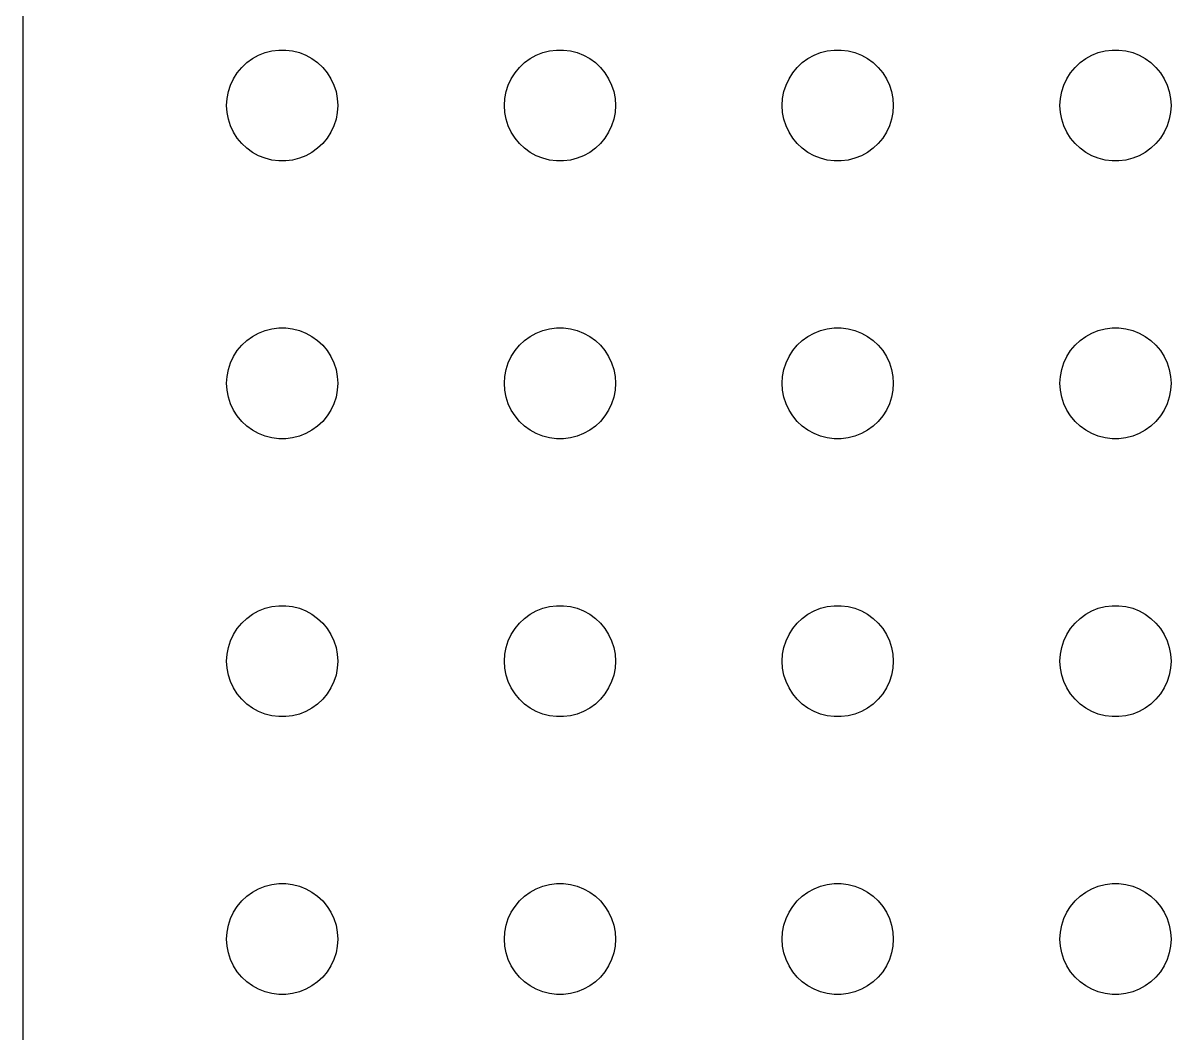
# Model space of a CAD drawing. Header units: metres. Extents: x -134 to 134, y 176 to 394.
# Drawn here: x -134.5 to -103.5, y 339.46 to 366.73 of the extents above; entities that cross this region are included whole.
import ezdxf

# ---------------------------------------------------------------- set-up
doc = ezdxf.new("R2010")
doc.units = ezdxf.units.M

msp = doc.modelspace()

# ---------------------------------------------------------------- linework, layer by layer
for p, q in [((-134.5, 389), (-134.5, 295)), ((-128.304, 365.766), (-128.139, 365.857)), ((-128.139, 365.857), (-127.964, 365.927)), ((-127.964, 365.927), (-127.781, 365.973)), ((-127.781, 365.973), (-127.594, 365.997)), ((-127.594, 365.997), (-127.406, 365.997)), ((-127.406, 365.997), (-127.219, 365.973)), ((-127.219, 365.973), (-127.036, 365.927)), ((-127.036, 365.927), (-126.861, 365.857)), ((-126.861, 365.857), (-126.696, 365.766)), ((-120.804, 365.766), (-120.639, 365.857)), ((-120.639, 365.857), (-120.464, 365.927)), ((-120.464, 365.927), (-120.281, 365.973)), ((-120.281, 365.973), (-120.094, 365.997)), ((-120.094, 365.997), (-119.906, 365.997)), ((-119.906, 365.997), (-119.719, 365.973)), ((-119.719, 365.973), (-119.536, 365.927)), ((-119.536, 365.927), (-119.361, 365.857)), ((-119.361, 365.857), (-119.196, 365.766)), ((-113.304, 365.766), (-113.139, 365.857)), ((-113.139, 365.857), (-112.964, 365.927)), ((-112.964, 365.927), (-112.781, 365.973)), ((-112.781, 365.973), (-112.594, 365.997)), ((-112.594, 365.997), (-112.406, 365.997)), ((-112.406, 365.997), (-112.219, 365.973)), ((-112.219, 365.973), (-112.036, 365.927)), ((-112.036, 365.927), (-111.861, 365.857)), ((-111.861, 365.857), (-111.696, 365.766)), ((-105.804, 365.766), (-105.639, 365.857)), ((-105.639, 365.857), (-105.464, 365.927)), ((-105.464, 365.927), (-105.281, 365.973)), ((-105.281, 365.973), (-105.094, 365.997)), ((-105.094, 365.997), (-104.906, 365.997)), ((-104.906, 365.997), (-104.719, 365.973)), ((-104.719, 365.973), (-104.536, 365.927)), ((-104.536, 365.927), (-104.361, 365.857)), ((-104.361, 365.857), (-104.196, 365.766)), ((-128.714, 365.382), (-128.593, 365.527)), ((-128.593, 365.527), (-128.456, 365.656)), ((-128.456, 365.656), (-128.304, 365.766)), ((-126.696, 365.766), (-126.544, 365.656)), ((-126.544, 365.656), (-126.407, 365.527)), ((-126.407, 365.527), (-126.286, 365.382)), ((-121.214, 365.382), (-121.093, 365.527)), ((-121.093, 365.527), (-120.956, 365.656)), ((-120.956, 365.656), (-120.804, 365.766)), ((-119.196, 365.766), (-119.044, 365.656)), ((-119.044, 365.656), (-118.907, 365.527)), ((-118.907, 365.527), (-118.786, 365.382)), ((-113.714, 365.382), (-113.593, 365.527)), ((-113.593, 365.527), (-113.456, 365.656)), ((-113.456, 365.656), (-113.304, 365.766)), ((-111.696, 365.766), (-111.544, 365.656)), ((-111.544, 365.656), (-111.407, 365.527)), ((-111.407, 365.527), (-111.286, 365.382)), ((-106.214, 365.382), (-106.093, 365.527)), ((-106.093, 365.527), (-105.956, 365.656)), ((-105.956, 365.656), (-105.804, 365.766)), ((-104.196, 365.766), (-104.044, 365.656)), ((-104.044, 365.656), (-103.907, 365.527)), ((-103.907, 365.527), (-103.786, 365.382)), ((-128.895, 365.052), (-128.814, 365.223)), ((-128.814, 365.223), (-128.714, 365.382)), ((-126.286, 365.382), (-126.186, 365.223)), ((-126.186, 365.223), (-126.105, 365.052)), ((-121.395, 365.052), (-121.314, 365.223)), ((-121.314, 365.223), (-121.214, 365.382)), ((-118.786, 365.382), (-118.686, 365.223)), ((-118.686, 365.223), (-118.605, 365.052)), ((-113.895, 365.052), (-113.814, 365.223)), ((-113.814, 365.223), (-113.714, 365.382)), ((-111.286, 365.382), (-111.186, 365.223)), ((-111.186, 365.223), (-111.105, 365.052)), ((-106.395, 365.052), (-106.314, 365.223)), ((-106.314, 365.223), (-106.214, 365.382)), ((-103.786, 365.382), (-103.686, 365.223)), ((-103.686, 365.223), (-103.605, 365.052)), ((-128.988, 364.688), (-128.953, 364.873)), ((-128.953, 364.873), (-128.895, 365.052)), ((-126.105, 365.052), (-126.047, 364.873)), ((-126.047, 364.873), (-126.012, 364.688)), ((-121.488, 364.688), (-121.453, 364.873)), ((-121.453, 364.873), (-121.395, 365.052)), ((-118.605, 365.052), (-118.547, 364.873)), ((-118.547, 364.873), (-118.512, 364.688)), ((-113.988, 364.688), (-113.953, 364.873)), ((-113.953, 364.873), (-113.895, 365.052)), ((-111.105, 365.052), (-111.047, 364.873)), ((-111.047, 364.873), (-111.012, 364.688)), ((-106.488, 364.688), (-106.453, 364.873)), ((-106.453, 364.873), (-106.395, 365.052)), ((-103.605, 365.052), (-103.547, 364.873)), ((-103.547, 364.873), (-103.512, 364.688)), ((-129, 364.5), (-128.988, 364.688)), ((-126.012, 364.688), (-126, 364.5)), ((-121.5, 364.5), (-121.488, 364.688)), ((-118.512, 364.688), (-118.5, 364.5)), ((-114, 364.5), (-113.988, 364.688)), ((-111.012, 364.688), (-111, 364.5)), ((-106.5, 364.5), (-106.488, 364.688)), ((-103.512, 364.688), (-103.5, 364.5)), ((-128.988, 364.312), (-129, 364.5)), ((-128.953, 364.127), (-128.988, 364.312)), ((-126.012, 364.312), (-126.047, 364.127)), ((-126, 364.5), (-126.012, 364.312)), ((-121.488, 364.312), (-121.5, 364.5)), ((-121.453, 364.127), (-121.488, 364.312)), ((-118.512, 364.312), (-118.547, 364.127)), ((-118.5, 364.5), (-118.512, 364.312)), ((-113.988, 364.312), (-114, 364.5)), ((-113.953, 364.127), (-113.988, 364.312)), ((-111.012, 364.312), (-111.047, 364.127)), ((-111, 364.5), (-111.012, 364.312)), ((-106.488, 364.312), (-106.5, 364.5)), ((-106.453, 364.127), (-106.488, 364.312)), ((-103.512, 364.312), (-103.547, 364.127)), ((-103.5, 364.5), (-103.512, 364.312)), ((-128.895, 363.948), (-128.953, 364.127)), ((-128.814, 363.777), (-128.895, 363.948)), ((-126.105, 363.948), (-126.186, 363.777)), ((-126.047, 364.127), (-126.105, 363.948)), ((-121.395, 363.948), (-121.453, 364.127)), ((-121.314, 363.777), (-121.395, 363.948)), ((-118.605, 363.948), (-118.686, 363.777)), ((-118.547, 364.127), (-118.605, 363.948)), ((-113.895, 363.948), (-113.953, 364.127)), ((-113.814, 363.777), (-113.895, 363.948)), ((-111.105, 363.948), (-111.186, 363.777)), ((-111.047, 364.127), (-111.105, 363.948)), ((-106.395, 363.948), (-106.453, 364.127)), ((-106.314, 363.777), (-106.395, 363.948)), ((-103.605, 363.948), (-103.686, 363.777)), ((-103.547, 364.127), (-103.605, 363.948)), ((-128.714, 363.618), (-128.814, 363.777)), ((-126.186, 363.777), (-126.286, 363.618)), ((-121.214, 363.618), (-121.314, 363.777)), ((-118.686, 363.777), (-118.786, 363.618)), ((-113.714, 363.618), (-113.814, 363.777)), ((-111.186, 363.777), (-111.286, 363.618)), ((-106.214, 363.618), (-106.314, 363.777)), ((-103.686, 363.777), (-103.786, 363.618)), ((-128.593, 363.473), (-128.714, 363.618)), ((-128.456, 363.344), (-128.593, 363.473)), ((-128.304, 363.234), (-128.456, 363.344)), ((-126.544, 363.344), (-126.696, 363.234)), ((-126.407, 363.473), (-126.544, 363.344)), ((-126.286, 363.618), (-126.407, 363.473)), ((-121.093, 363.473), (-121.214, 363.618)), ((-120.956, 363.344), (-121.093, 363.473)), ((-120.804, 363.234), (-120.956, 363.344)), ((-119.044, 363.344), (-119.196, 363.234)), ((-118.907, 363.473), (-119.044, 363.344)), ((-118.786, 363.618), (-118.907, 363.473)), ((-113.593, 363.473), (-113.714, 363.618)), ((-113.456, 363.344), (-113.593, 363.473)), ((-113.304, 363.234), (-113.456, 363.344)), ((-111.544, 363.344), (-111.696, 363.234)), ((-111.407, 363.473), (-111.544, 363.344)), ((-111.286, 363.618), (-111.407, 363.473)), ((-106.093, 363.473), (-106.214, 363.618)), ((-105.956, 363.344), (-106.093, 363.473)), ((-105.804, 363.234), (-105.956, 363.344)), ((-104.044, 363.344), (-104.196, 363.234)), ((-103.907, 363.473), (-104.044, 363.344)), ((-103.786, 363.618), (-103.907, 363.473)), ((-128.139, 363.143), (-128.304, 363.234)), ((-127.964, 363.073), (-128.139, 363.143)), ((-127.781, 363.027), (-127.964, 363.073)), ((-127.594, 363.003), (-127.781, 363.027)), ((-127.219, 363.027), (-127.406, 363.003)), ((-127.036, 363.073), (-127.219, 363.027)), ((-126.861, 363.143), (-127.036, 363.073)), ((-126.696, 363.234), (-126.861, 363.143)), ((-120.639, 363.143), (-120.804, 363.234)), ((-120.464, 363.073), (-120.639, 363.143)), ((-120.281, 363.027), (-120.464, 363.073)), ((-120.094, 363.003), (-120.281, 363.027)), ((-119.719, 363.027), (-119.906, 363.003)), ((-119.536, 363.073), (-119.719, 363.027)), ((-119.361, 363.143), (-119.536, 363.073)), ((-119.196, 363.234), (-119.361, 363.143)), ((-113.139, 363.143), (-113.304, 363.234)), ((-112.964, 363.073), (-113.139, 363.143)), ((-112.781, 363.027), (-112.964, 363.073)), ((-112.594, 363.003), (-112.781, 363.027)), ((-112.219, 363.027), (-112.406, 363.003)), ((-112.036, 363.073), (-112.219, 363.027)), ((-111.861, 363.143), (-112.036, 363.073)), ((-111.696, 363.234), (-111.861, 363.143)), ((-105.639, 363.143), (-105.804, 363.234)), ((-105.464, 363.073), (-105.639, 363.143)), ((-105.281, 363.027), (-105.464, 363.073)), ((-105.094, 363.003), (-105.281, 363.027)), ((-104.719, 363.027), (-104.906, 363.003)), ((-104.536, 363.073), (-104.719, 363.027)), ((-104.361, 363.143), (-104.536, 363.073)), ((-104.196, 363.234), (-104.361, 363.143)), ((-127.406, 363.003), (-127.594, 363.003)), ((-119.906, 363.003), (-120.094, 363.003)), ((-112.406, 363.003), (-112.594, 363.003)), ((-104.906, 363.003), (-105.094, 363.003)), ((-128.139, 358.357), (-127.964, 358.427)), ((-127.964, 358.427), (-127.781, 358.473)), ((-127.781, 358.473), (-127.594, 358.497)), ((-127.594, 358.497), (-127.406, 358.497)), ((-127.406, 358.497), (-127.219, 358.473)), ((-127.219, 358.473), (-127.036, 358.427)), ((-127.036, 358.427), (-126.861, 358.357)), ((-120.639, 358.357), (-120.464, 358.427)), ((-120.464, 358.427), (-120.281, 358.473)), ((-120.281, 358.473), (-120.094, 358.497)), ((-120.094, 358.497), (-119.906, 358.497)), ((-119.906, 358.497), (-119.719, 358.473)), ((-119.719, 358.473), (-119.536, 358.427)), ((-119.536, 358.427), (-119.361, 358.357)), ((-113.139, 358.357), (-112.964, 358.427)), ((-112.964, 358.427), (-112.781, 358.473)), ((-112.781, 358.473), (-112.594, 358.497)), ((-112.594, 358.497), (-112.406, 358.497)), ((-112.406, 358.497), (-112.219, 358.473)), ((-112.219, 358.473), (-112.036, 358.427)), ((-112.036, 358.427), (-111.861, 358.357)), ((-105.639, 358.357), (-105.464, 358.427)), ((-105.464, 358.427), (-105.281, 358.473)), ((-105.281, 358.473), (-105.094, 358.497)), ((-105.094, 358.497), (-104.906, 358.497)), ((-104.906, 358.497), (-104.719, 358.473)), ((-104.719, 358.473), (-104.536, 358.427)), ((-104.536, 358.427), (-104.361, 358.357)), ((-128.593, 358.027), (-128.456, 358.156)), ((-128.456, 358.156), (-128.304, 358.266)), ((-128.304, 358.266), (-128.139, 358.357)), ((-126.861, 358.357), (-126.696, 358.266)), ((-126.696, 358.266), (-126.544, 358.156)), ((-126.544, 358.156), (-126.407, 358.027)), ((-121.093, 358.027), (-120.956, 358.156)), ((-120.956, 358.156), (-120.804, 358.266)), ((-120.804, 358.266), (-120.639, 358.357)), ((-119.361, 358.357), (-119.196, 358.266)), ((-119.196, 358.266), (-119.044, 358.156)), ((-119.044, 358.156), (-118.907, 358.027)), ((-113.593, 358.027), (-113.456, 358.156)), ((-113.456, 358.156), (-113.304, 358.266)), ((-113.304, 358.266), (-113.139, 358.357)), ((-111.861, 358.357), (-111.696, 358.266)), ((-111.696, 358.266), (-111.544, 358.156)), ((-111.544, 358.156), (-111.407, 358.027)), ((-106.093, 358.027), (-105.956, 358.156)), ((-105.956, 358.156), (-105.804, 358.266)), ((-105.804, 358.266), (-105.639, 358.357)), ((-104.361, 358.357), (-104.196, 358.266)), ((-104.196, 358.266), (-104.044, 358.156)), ((-104.044, 358.156), (-103.907, 358.027)), ((-128.814, 357.723), (-128.714, 357.882)), ((-128.714, 357.882), (-128.593, 358.027)), ((-126.407, 358.027), (-126.286, 357.882)), ((-126.286, 357.882), (-126.186, 357.723)), ((-121.314, 357.723), (-121.214, 357.882)), ((-121.214, 357.882), (-121.093, 358.027)), ((-118.907, 358.027), (-118.786, 357.882)), ((-118.786, 357.882), (-118.686, 357.723)), ((-113.814, 357.723), (-113.714, 357.882)), ((-113.714, 357.882), (-113.593, 358.027)), ((-111.407, 358.027), (-111.286, 357.882)), ((-111.286, 357.882), (-111.186, 357.723)), ((-106.314, 357.723), (-106.214, 357.882)), ((-106.214, 357.882), (-106.093, 358.027)), ((-103.907, 358.027), (-103.786, 357.882)), ((-103.786, 357.882), (-103.686, 357.723)), ((-128.953, 357.373), (-128.895, 357.552)), ((-128.895, 357.552), (-128.814, 357.723)), ((-126.186, 357.723), (-126.105, 357.552)), ((-126.105, 357.552), (-126.047, 357.373)), ((-121.453, 357.373), (-121.395, 357.552)), ((-121.395, 357.552), (-121.314, 357.723)), ((-118.686, 357.723), (-118.605, 357.552)), ((-118.605, 357.552), (-118.547, 357.373)), ((-113.953, 357.373), (-113.895, 357.552)), ((-113.895, 357.552), (-113.814, 357.723)), ((-111.186, 357.723), (-111.105, 357.552)), ((-111.105, 357.552), (-111.047, 357.373)), ((-106.453, 357.373), (-106.395, 357.552)), ((-106.395, 357.552), (-106.314, 357.723)), ((-103.686, 357.723), (-103.605, 357.552)), ((-103.605, 357.552), (-103.547, 357.373)), ((-129, 357), (-128.988, 357.188)), ((-128.988, 357.188), (-128.953, 357.373)), ((-126.047, 357.373), (-126.012, 357.188)), ((-126.012, 357.188), (-126, 357)), ((-121.5, 357), (-121.488, 357.188)), ((-121.488, 357.188), (-121.453, 357.373)), ((-118.547, 357.373), (-118.512, 357.188)), ((-118.512, 357.188), (-118.5, 357)), ((-114, 357), (-113.988, 357.188)), ((-113.988, 357.188), (-113.953, 357.373)), ((-111.047, 357.373), (-111.012, 357.188)), ((-111.012, 357.188), (-111, 357)), ((-106.5, 357), (-106.488, 357.188)), ((-106.488, 357.188), (-106.453, 357.373)), ((-103.547, 357.373), (-103.512, 357.188)), ((-103.512, 357.188), (-103.5, 357)), ((-128.988, 356.812), (-129, 357)), ((-128.953, 356.627), (-128.988, 356.812)), ((-126.012, 356.812), (-126.047, 356.627)), ((-126, 357), (-126.012, 356.812)), ((-121.488, 356.812), (-121.5, 357)), ((-121.453, 356.627), (-121.488, 356.812)), ((-118.512, 356.812), (-118.547, 356.627)), ((-118.5, 357), (-118.512, 356.812)), ((-113.988, 356.812), (-114, 357)), ((-113.953, 356.627), (-113.988, 356.812)), ((-111.012, 356.812), (-111.047, 356.627)), ((-111, 357), (-111.012, 356.812)), ((-106.488, 356.812), (-106.5, 357)), ((-106.453, 356.627), (-106.488, 356.812)), ((-103.512, 356.812), (-103.547, 356.627)), ((-103.5, 357), (-103.512, 356.812)), ((-128.895, 356.448), (-128.953, 356.627)), ((-126.047, 356.627), (-126.105, 356.448)), ((-121.395, 356.448), (-121.453, 356.627)), ((-118.547, 356.627), (-118.605, 356.448)), ((-113.895, 356.448), (-113.953, 356.627)), ((-111.047, 356.627), (-111.105, 356.448)), ((-106.395, 356.448), (-106.453, 356.627)), ((-103.547, 356.627), (-103.605, 356.448)), ((-128.814, 356.277), (-128.895, 356.448)), ((-128.714, 356.118), (-128.814, 356.277)), ((-126.186, 356.277), (-126.286, 356.118)), ((-126.105, 356.448), (-126.186, 356.277)), ((-121.314, 356.277), (-121.395, 356.448)), ((-121.214, 356.118), (-121.314, 356.277)), ((-118.686, 356.277), (-118.786, 356.118)), ((-118.605, 356.448), (-118.686, 356.277)), ((-113.814, 356.277), (-113.895, 356.448)), ((-113.714, 356.118), (-113.814, 356.277)), ((-111.186, 356.277), (-111.286, 356.118)), ((-111.105, 356.448), (-111.186, 356.277)), ((-106.314, 356.277), (-106.395, 356.448)), ((-106.214, 356.118), (-106.314, 356.277)), ((-103.686, 356.277), (-103.786, 356.118)), ((-103.605, 356.448), (-103.686, 356.277)), ((-128.593, 355.973), (-128.714, 356.118)), ((-128.456, 355.844), (-128.593, 355.973)), ((-126.407, 355.973), (-126.544, 355.844)), ((-126.286, 356.118), (-126.407, 355.973)), ((-121.093, 355.973), (-121.214, 356.118)), ((-120.956, 355.844), (-121.093, 355.973)), ((-118.907, 355.973), (-119.044, 355.844)), ((-118.786, 356.118), (-118.907, 355.973)), ((-113.593, 355.973), (-113.714, 356.118)), ((-113.456, 355.844), (-113.593, 355.973)), ((-111.407, 355.973), (-111.544, 355.844)), ((-111.286, 356.118), (-111.407, 355.973)), ((-106.093, 355.973), (-106.214, 356.118)), ((-105.956, 355.844), (-106.093, 355.973)), ((-103.907, 355.973), (-104.044, 355.844)), ((-103.786, 356.118), (-103.907, 355.973)), ((-128.304, 355.734), (-128.456, 355.844)), ((-128.139, 355.643), (-128.304, 355.734)), ((-127.964, 355.573), (-128.139, 355.643)), ((-127.781, 355.527), (-127.964, 355.573)), ((-127.036, 355.573), (-127.219, 355.527)), ((-126.861, 355.643), (-127.036, 355.573)), ((-126.696, 355.734), (-126.861, 355.643)), ((-126.544, 355.844), (-126.696, 355.734)), ((-120.804, 355.734), (-120.956, 355.844)), ((-120.639, 355.643), (-120.804, 355.734)), ((-120.464, 355.573), (-120.639, 355.643)), ((-120.281, 355.527), (-120.464, 355.573)), ((-119.536, 355.573), (-119.719, 355.527)), ((-119.361, 355.643), (-119.536, 355.573)), ((-119.196, 355.734), (-119.361, 355.643)), ((-119.044, 355.844), (-119.196, 355.734)), ((-113.304, 355.734), (-113.456, 355.844)), ((-113.139, 355.643), (-113.304, 355.734)), ((-112.964, 355.573), (-113.139, 355.643)), ((-112.781, 355.527), (-112.964, 355.573)), ((-112.036, 355.573), (-112.219, 355.527)), ((-111.861, 355.643), (-112.036, 355.573)), ((-111.696, 355.734), (-111.861, 355.643)), ((-111.544, 355.844), (-111.696, 355.734)), ((-105.804, 355.734), (-105.956, 355.844)), ((-105.639, 355.643), (-105.804, 355.734)), ((-105.464, 355.573), (-105.639, 355.643)), ((-105.281, 355.527), (-105.464, 355.573)), ((-104.536, 355.573), (-104.719, 355.527)), ((-104.361, 355.643), (-104.536, 355.573)), ((-104.196, 355.734), (-104.361, 355.643)), ((-104.044, 355.844), (-104.196, 355.734)), ((-127.594, 355.503), (-127.781, 355.527)), ((-127.406, 355.503), (-127.594, 355.503)), ((-127.219, 355.527), (-127.406, 355.503)), ((-120.094, 355.503), (-120.281, 355.527)), ((-119.906, 355.503), (-120.094, 355.503)), ((-119.719, 355.527), (-119.906, 355.503)), ((-112.594, 355.503), (-112.781, 355.527)), ((-112.406, 355.503), (-112.594, 355.503)), ((-112.219, 355.527), (-112.406, 355.503)), ((-105.094, 355.503), (-105.281, 355.527)), ((-104.906, 355.503), (-105.094, 355.503)), ((-104.719, 355.527), (-104.906, 355.503)), ((-128.139, 350.857), (-127.964, 350.927)), ((-127.964, 350.927), (-127.781, 350.973)), ((-127.781, 350.973), (-127.594, 350.997)), ((-127.594, 350.997), (-127.406, 350.997)), ((-127.406, 350.997), (-127.219, 350.973)), ((-127.219, 350.973), (-127.036, 350.927)), ((-127.036, 350.927), (-126.861, 350.857)), ((-120.639, 350.857), (-120.464, 350.927)), ((-120.464, 350.927), (-120.281, 350.973)), ((-120.281, 350.973), (-120.094, 350.997)), ((-120.094, 350.997), (-119.906, 350.997)), ((-119.906, 350.997), (-119.719, 350.973)), ((-119.719, 350.973), (-119.536, 350.927)), ((-119.536, 350.927), (-119.361, 350.857)), ((-113.139, 350.857), (-112.964, 350.927)), ((-112.964, 350.927), (-112.781, 350.973)), ((-112.781, 350.973), (-112.594, 350.997)), ((-112.594, 350.997), (-112.406, 350.997)), ((-112.406, 350.997), (-112.219, 350.973)), ((-112.219, 350.973), (-112.036, 350.927)), ((-112.036, 350.927), (-111.861, 350.857)), ((-105.639, 350.857), (-105.464, 350.927)), ((-105.464, 350.927), (-105.281, 350.973)), ((-105.281, 350.973), (-105.094, 350.997)), ((-105.094, 350.997), (-104.906, 350.997)), ((-104.906, 350.997), (-104.719, 350.973)), ((-104.719, 350.973), (-104.536, 350.927)), ((-104.536, 350.927), (-104.361, 350.857)), ((-128.593, 350.527), (-128.456, 350.656)), ((-128.456, 350.656), (-128.304, 350.766)), ((-128.304, 350.766), (-128.139, 350.857)), ((-126.861, 350.857), (-126.696, 350.766)), ((-126.696, 350.766), (-126.544, 350.656)), ((-126.544, 350.656), (-126.407, 350.527)), ((-121.093, 350.527), (-120.956, 350.656)), ((-120.956, 350.656), (-120.804, 350.766)), ((-120.804, 350.766), (-120.639, 350.857)), ((-119.361, 350.857), (-119.196, 350.766)), ((-119.196, 350.766), (-119.044, 350.656)), ((-119.044, 350.656), (-118.907, 350.527)), ((-113.593, 350.527), (-113.456, 350.656)), ((-113.456, 350.656), (-113.304, 350.766)), ((-113.304, 350.766), (-113.139, 350.857)), ((-111.861, 350.857), (-111.696, 350.766)), ((-111.696, 350.766), (-111.544, 350.656)), ((-111.544, 350.656), (-111.407, 350.527)), ((-106.093, 350.527), (-105.956, 350.656)), ((-105.956, 350.656), (-105.804, 350.766)), ((-105.804, 350.766), (-105.639, 350.857)), ((-104.361, 350.857), (-104.196, 350.766)), ((-104.196, 350.766), (-104.044, 350.656)), ((-104.044, 350.656), (-103.907, 350.527)), ((-128.814, 350.223), (-128.714, 350.382)), ((-128.714, 350.382), (-128.593, 350.527)), ((-126.407, 350.527), (-126.286, 350.382)), ((-126.286, 350.382), (-126.186, 350.223)), ((-121.314, 350.223), (-121.214, 350.382)), ((-121.214, 350.382), (-121.093, 350.527)), ((-118.907, 350.527), (-118.786, 350.382)), ((-118.786, 350.382), (-118.686, 350.223)), ((-113.814, 350.223), (-113.714, 350.382)), ((-113.714, 350.382), (-113.593, 350.527)), ((-111.407, 350.527), (-111.286, 350.382)), ((-111.286, 350.382), (-111.186, 350.223)), ((-106.314, 350.223), (-106.214, 350.382)), ((-106.214, 350.382), (-106.093, 350.527)), ((-103.907, 350.527), (-103.786, 350.382)), ((-103.786, 350.382), (-103.686, 350.223)), ((-128.953, 349.873), (-128.895, 350.052)), ((-128.895, 350.052), (-128.814, 350.223)), ((-126.186, 350.223), (-126.105, 350.052)), ((-126.105, 350.052), (-126.047, 349.873)), ((-121.453, 349.873), (-121.395, 350.052)), ((-121.395, 350.052), (-121.314, 350.223)), ((-118.686, 350.223), (-118.605, 350.052)), ((-118.605, 350.052), (-118.547, 349.873)), ((-113.953, 349.873), (-113.895, 350.052)), ((-113.895, 350.052), (-113.814, 350.223)), ((-111.186, 350.223), (-111.105, 350.052)), ((-111.105, 350.052), (-111.047, 349.873)), ((-106.453, 349.873), (-106.395, 350.052)), ((-106.395, 350.052), (-106.314, 350.223)), ((-103.686, 350.223), (-103.605, 350.052)), ((-103.605, 350.052), (-103.547, 349.873)), ((-129, 349.5), (-128.988, 349.688)), ((-128.988, 349.688), (-128.953, 349.873)), ((-126.047, 349.873), (-126.012, 349.688)), ((-126.012, 349.688), (-126, 349.5)), ((-121.5, 349.5), (-121.488, 349.688)), ((-121.488, 349.688), (-121.453, 349.873)), ((-118.547, 349.873), (-118.512, 349.688)), ((-118.512, 349.688), (-118.5, 349.5)), ((-114, 349.5), (-113.988, 349.688)), ((-113.988, 349.688), (-113.953, 349.873)), ((-111.047, 349.873), (-111.012, 349.688)), ((-111.012, 349.688), (-111, 349.5)), ((-106.5, 349.5), (-106.488, 349.688)), ((-106.488, 349.688), (-106.453, 349.873)), ((-103.547, 349.873), (-103.512, 349.688)), ((-103.512, 349.688), (-103.5, 349.5)), ((-128.988, 349.312), (-129, 349.5)), ((-126, 349.5), (-126.012, 349.312)), ((-121.488, 349.312), (-121.5, 349.5)), ((-118.5, 349.5), (-118.512, 349.312)), ((-113.988, 349.312), (-114, 349.5)), ((-111, 349.5), (-111.012, 349.312)), ((-106.488, 349.312), (-106.5, 349.5)), ((-103.5, 349.5), (-103.512, 349.312)), ((-128.953, 349.127), (-128.988, 349.312)), ((-128.895, 348.948), (-128.953, 349.127)), ((-126.047, 349.127), (-126.105, 348.948)), ((-126.012, 349.312), (-126.047, 349.127)), ((-121.453, 349.127), (-121.488, 349.312)), ((-121.395, 348.948), (-121.453, 349.127)), ((-118.547, 349.127), (-118.605, 348.948)), ((-118.512, 349.312), (-118.547, 349.127)), ((-113.953, 349.127), (-113.988, 349.312)), ((-113.895, 348.948), (-113.953, 349.127)), ((-111.047, 349.127), (-111.105, 348.948)), ((-111.012, 349.312), (-111.047, 349.127)), ((-106.453, 349.127), (-106.488, 349.312)), ((-106.395, 348.948), (-106.453, 349.127)), ((-103.547, 349.127), (-103.605, 348.948)), ((-103.512, 349.312), (-103.547, 349.127)), ((-128.814, 348.777), (-128.895, 348.948)), ((-128.714, 348.618), (-128.814, 348.777)), ((-126.186, 348.777), (-126.286, 348.618)), ((-126.105, 348.948), (-126.186, 348.777)), ((-121.314, 348.777), (-121.395, 348.948)), ((-121.214, 348.618), (-121.314, 348.777)), ((-118.686, 348.777), (-118.786, 348.618)), ((-118.605, 348.948), (-118.686, 348.777)), ((-113.814, 348.777), (-113.895, 348.948)), ((-113.714, 348.618), (-113.814, 348.777)), ((-111.186, 348.777), (-111.286, 348.618)), ((-111.105, 348.948), (-111.186, 348.777)), ((-106.314, 348.777), (-106.395, 348.948)), ((-106.214, 348.618), (-106.314, 348.777)), ((-103.686, 348.777), (-103.786, 348.618)), ((-103.605, 348.948), (-103.686, 348.777)), ((-128.593, 348.473), (-128.714, 348.618)), ((-128.456, 348.344), (-128.593, 348.473)), ((-126.407, 348.473), (-126.544, 348.344)), ((-126.286, 348.618), (-126.407, 348.473)), ((-121.093, 348.473), (-121.214, 348.618)), ((-120.956, 348.344), (-121.093, 348.473)), ((-118.907, 348.473), (-119.044, 348.344)), ((-118.786, 348.618), (-118.907, 348.473)), ((-113.593, 348.473), (-113.714, 348.618)), ((-113.456, 348.344), (-113.593, 348.473)), ((-111.407, 348.473), (-111.544, 348.344)), ((-111.286, 348.618), (-111.407, 348.473)), ((-106.093, 348.473), (-106.214, 348.618)), ((-105.956, 348.344), (-106.093, 348.473)), ((-103.907, 348.473), (-104.044, 348.344)), ((-103.786, 348.618), (-103.907, 348.473)), ((-128.304, 348.234), (-128.456, 348.344)), ((-128.139, 348.143), (-128.304, 348.234)), ((-127.964, 348.073), (-128.139, 348.143)), ((-126.861, 348.143), (-127.036, 348.073)), ((-126.696, 348.234), (-126.861, 348.143)), ((-126.544, 348.344), (-126.696, 348.234)), ((-120.804, 348.234), (-120.956, 348.344)), ((-120.639, 348.143), (-120.804, 348.234)), ((-120.464, 348.073), (-120.639, 348.143)), ((-119.361, 348.143), (-119.536, 348.073)), ((-119.196, 348.234), (-119.361, 348.143)), ((-119.044, 348.344), (-119.196, 348.234)), ((-113.304, 348.234), (-113.456, 348.344)), ((-113.139, 348.143), (-113.304, 348.234)), ((-112.964, 348.073), (-113.139, 348.143)), ((-111.861, 348.143), (-112.036, 348.073)), ((-111.696, 348.234), (-111.861, 348.143)), ((-111.544, 348.344), (-111.696, 348.234)), ((-105.804, 348.234), (-105.956, 348.344)), ((-105.639, 348.143), (-105.804, 348.234)), ((-105.464, 348.073), (-105.639, 348.143)), ((-104.361, 348.143), (-104.536, 348.073)), ((-104.196, 348.234), (-104.361, 348.143)), ((-104.044, 348.344), (-104.196, 348.234)), ((-127.781, 348.027), (-127.964, 348.073)), ((-127.594, 348.003), (-127.781, 348.027)), ((-127.406, 348.003), (-127.594, 348.003)), ((-127.219, 348.027), (-127.406, 348.003)), ((-127.036, 348.073), (-127.219, 348.027)), ((-120.281, 348.027), (-120.464, 348.073)), ((-120.094, 348.003), (-120.281, 348.027)), ((-119.906, 348.003), (-120.094, 348.003)), ((-119.719, 348.027), (-119.906, 348.003)), ((-119.536, 348.073), (-119.719, 348.027)), ((-112.781, 348.027), (-112.964, 348.073)), ((-112.594, 348.003), (-112.781, 348.027)), ((-112.406, 348.003), (-112.594, 348.003)), ((-112.219, 348.027), (-112.406, 348.003)), ((-112.036, 348.073), (-112.219, 348.027)), ((-105.281, 348.027), (-105.464, 348.073)), ((-105.094, 348.003), (-105.281, 348.027)), ((-104.906, 348.003), (-105.094, 348.003)), ((-104.719, 348.027), (-104.906, 348.003)), ((-104.536, 348.073), (-104.719, 348.027)), ((-127.781, 343.473), (-127.594, 343.497)), ((-127.594, 343.497), (-127.406, 343.497)), ((-127.406, 343.497), (-127.219, 343.473)), ((-120.281, 343.473), (-120.094, 343.497)), ((-120.094, 343.497), (-119.906, 343.497)), ((-119.906, 343.497), (-119.719, 343.473)), ((-112.781, 343.473), (-112.594, 343.497)), ((-112.594, 343.497), (-112.406, 343.497)), ((-112.406, 343.497), (-112.219, 343.473)), ((-105.281, 343.473), (-105.094, 343.497)), ((-105.094, 343.497), (-104.906, 343.497)), ((-104.906, 343.497), (-104.719, 343.473)), ((-128.456, 343.156), (-128.304, 343.266)), ((-128.304, 343.266), (-128.139, 343.357)), ((-128.139, 343.357), (-127.964, 343.427)), ((-127.964, 343.427), (-127.781, 343.473)), ((-127.219, 343.473), (-127.036, 343.427)), ((-127.036, 343.427), (-126.861, 343.357)), ((-126.861, 343.357), (-126.696, 343.266)), ((-126.696, 343.266), (-126.544, 343.156)), ((-120.956, 343.156), (-120.804, 343.266)), ((-120.804, 343.266), (-120.639, 343.357)), ((-120.639, 343.357), (-120.464, 343.427)), ((-120.464, 343.427), (-120.281, 343.473)), ((-119.719, 343.473), (-119.536, 343.427)), ((-119.536, 343.427), (-119.361, 343.357)), ((-119.361, 343.357), (-119.196, 343.266)), ((-119.196, 343.266), (-119.044, 343.156)), ((-113.456, 343.156), (-113.304, 343.266)), ((-113.304, 343.266), (-113.139, 343.357)), ((-113.139, 343.357), (-112.964, 343.427)), ((-112.964, 343.427), (-112.781, 343.473)), ((-112.219, 343.473), (-112.036, 343.427)), ((-112.036, 343.427), (-111.861, 343.357)), ((-111.861, 343.357), (-111.696, 343.266)), ((-111.696, 343.266), (-111.544, 343.156)), ((-105.956, 343.156), (-105.804, 343.266)), ((-105.804, 343.266), (-105.639, 343.357)), ((-105.639, 343.357), (-105.464, 343.427)), ((-105.464, 343.427), (-105.281, 343.473)), ((-104.719, 343.473), (-104.536, 343.427)), ((-104.536, 343.427), (-104.361, 343.357)), ((-104.361, 343.357), (-104.196, 343.266)), ((-104.196, 343.266), (-104.044, 343.156)), ((-128.814, 342.723), (-128.714, 342.882)), ((-128.714, 342.882), (-128.593, 343.027)), ((-128.593, 343.027), (-128.456, 343.156)), ((-126.544, 343.156), (-126.407, 343.027)), ((-126.407, 343.027), (-126.286, 342.882)), ((-126.286, 342.882), (-126.186, 342.723)), ((-121.314, 342.723), (-121.214, 342.882)), ((-121.214, 342.882), (-121.093, 343.027)), ((-121.093, 343.027), (-120.956, 343.156)), ((-119.044, 343.156), (-118.907, 343.027)), ((-118.907, 343.027), (-118.786, 342.882)), ((-118.786, 342.882), (-118.686, 342.723)), ((-113.814, 342.723), (-113.714, 342.882)), ((-113.714, 342.882), (-113.593, 343.027)), ((-113.593, 343.027), (-113.456, 343.156)), ((-111.544, 343.156), (-111.407, 343.027)), ((-111.407, 343.027), (-111.286, 342.882)), ((-111.286, 342.882), (-111.186, 342.723)), ((-106.314, 342.723), (-106.214, 342.882)), ((-106.214, 342.882), (-106.093, 343.027)), ((-106.093, 343.027), (-105.956, 343.156)), ((-104.044, 343.156), (-103.907, 343.027)), ((-103.907, 343.027), (-103.786, 342.882)), ((-103.786, 342.882), (-103.686, 342.723)), ((-128.953, 342.373), (-128.895, 342.552)), ((-128.895, 342.552), (-128.814, 342.723)), ((-126.186, 342.723), (-126.105, 342.552)), ((-126.105, 342.552), (-126.047, 342.373)), ((-121.453, 342.373), (-121.395, 342.552)), ((-121.395, 342.552), (-121.314, 342.723)), ((-118.686, 342.723), (-118.605, 342.552)), ((-118.605, 342.552), (-118.547, 342.373)), ((-113.953, 342.373), (-113.895, 342.552)), ((-113.895, 342.552), (-113.814, 342.723)), ((-111.186, 342.723), (-111.105, 342.552)), ((-111.105, 342.552), (-111.047, 342.373)), ((-106.453, 342.373), (-106.395, 342.552)), ((-106.395, 342.552), (-106.314, 342.723)), ((-103.686, 342.723), (-103.605, 342.552)), ((-103.605, 342.552), (-103.547, 342.373)), ((-128.988, 342.188), (-128.953, 342.373)), ((-126.047, 342.373), (-126.012, 342.188)), ((-121.488, 342.188), (-121.453, 342.373)), ((-118.547, 342.373), (-118.512, 342.188)), ((-113.988, 342.188), (-113.953, 342.373)), ((-111.047, 342.373), (-111.012, 342.188)), ((-106.488, 342.188), (-106.453, 342.373)), ((-103.547, 342.373), (-103.512, 342.188)), ((-129, 342), (-128.988, 342.188)), ((-128.988, 341.812), (-129, 342)), ((-126.012, 342.188), (-126, 342)), ((-126, 342), (-126.012, 341.812)), ((-121.5, 342), (-121.488, 342.188)), ((-121.488, 341.812), (-121.5, 342)), ((-118.512, 342.188), (-118.5, 342)), ((-118.5, 342), (-118.512, 341.812)), ((-114, 342), (-113.988, 342.188)), ((-113.988, 341.812), (-114, 342)), ((-111.012, 342.188), (-111, 342)), ((-111, 342), (-111.012, 341.812)), ((-106.5, 342), (-106.488, 342.188)), ((-106.488, 341.812), (-106.5, 342)), ((-103.512, 342.188), (-103.5, 342)), ((-103.5, 342), (-103.512, 341.812)), ((-128.953, 341.627), (-128.988, 341.812)), ((-128.895, 341.448), (-128.953, 341.627)), ((-126.047, 341.627), (-126.105, 341.448)), ((-126.012, 341.812), (-126.047, 341.627)), ((-121.453, 341.627), (-121.488, 341.812)), ((-121.395, 341.448), (-121.453, 341.627)), ((-118.547, 341.627), (-118.605, 341.448)), ((-118.512, 341.812), (-118.547, 341.627)), ((-113.953, 341.627), (-113.988, 341.812)), ((-113.895, 341.448), (-113.953, 341.627)), ((-111.047, 341.627), (-111.105, 341.448)), ((-111.012, 341.812), (-111.047, 341.627)), ((-106.453, 341.627), (-106.488, 341.812)), ((-106.395, 341.448), (-106.453, 341.627)), ((-103.547, 341.627), (-103.605, 341.448)), ((-103.512, 341.812), (-103.547, 341.627)), ((-128.814, 341.277), (-128.895, 341.448)), ((-126.105, 341.448), (-126.186, 341.277)), ((-121.314, 341.277), (-121.395, 341.448)), ((-118.605, 341.448), (-118.686, 341.277)), ((-113.814, 341.277), (-113.895, 341.448)), ((-111.105, 341.448), (-111.186, 341.277)), ((-106.314, 341.277), (-106.395, 341.448)), ((-103.605, 341.448), (-103.686, 341.277)), ((-128.714, 341.118), (-128.814, 341.277)), ((-128.593, 340.973), (-128.714, 341.118)), ((-126.286, 341.118), (-126.407, 340.973)), ((-126.186, 341.277), (-126.286, 341.118)), ((-121.214, 341.118), (-121.314, 341.277)), ((-121.093, 340.973), (-121.214, 341.118)), ((-118.786, 341.118), (-118.907, 340.973)), ((-118.686, 341.277), (-118.786, 341.118)), ((-113.714, 341.118), (-113.814, 341.277)), ((-113.593, 340.973), (-113.714, 341.118)), ((-111.286, 341.118), (-111.407, 340.973)), ((-111.186, 341.277), (-111.286, 341.118)), ((-106.214, 341.118), (-106.314, 341.277)), ((-106.093, 340.973), (-106.214, 341.118)), ((-103.786, 341.118), (-103.907, 340.973)), ((-103.686, 341.277), (-103.786, 341.118)), ((-128.456, 340.844), (-128.593, 340.973)), ((-128.304, 340.734), (-128.456, 340.844)), ((-128.139, 340.643), (-128.304, 340.734)), ((-126.696, 340.734), (-126.861, 340.643)), ((-126.544, 340.844), (-126.696, 340.734)), ((-126.407, 340.973), (-126.544, 340.844)), ((-120.956, 340.844), (-121.093, 340.973)), ((-120.804, 340.734), (-120.956, 340.844)), ((-120.639, 340.643), (-120.804, 340.734)), ((-119.196, 340.734), (-119.361, 340.643)), ((-119.044, 340.844), (-119.196, 340.734)), ((-118.907, 340.973), (-119.044, 340.844)), ((-113.456, 340.844), (-113.593, 340.973)), ((-113.304, 340.734), (-113.456, 340.844)), ((-113.139, 340.643), (-113.304, 340.734)), ((-111.696, 340.734), (-111.861, 340.643)), ((-111.544, 340.844), (-111.696, 340.734)), ((-111.407, 340.973), (-111.544, 340.844)), ((-105.956, 340.844), (-106.093, 340.973)), ((-105.804, 340.734), (-105.956, 340.844)), ((-105.639, 340.643), (-105.804, 340.734)), ((-104.196, 340.734), (-104.361, 340.643)), ((-104.044, 340.844), (-104.196, 340.734)), ((-103.907, 340.973), (-104.044, 340.844)), ((-127.964, 340.573), (-128.139, 340.643)), ((-127.781, 340.527), (-127.964, 340.573)), ((-127.594, 340.503), (-127.781, 340.527)), ((-127.406, 340.503), (-127.594, 340.503)), ((-127.219, 340.527), (-127.406, 340.503)), ((-127.036, 340.573), (-127.219, 340.527)), ((-126.861, 340.643), (-127.036, 340.573)), ((-120.464, 340.573), (-120.639, 340.643)), ((-120.281, 340.527), (-120.464, 340.573)), ((-120.094, 340.503), (-120.281, 340.527)), ((-119.906, 340.503), (-120.094, 340.503)), ((-119.719, 340.527), (-119.906, 340.503)), ((-119.536, 340.573), (-119.719, 340.527)), ((-119.361, 340.643), (-119.536, 340.573)), ((-112.964, 340.573), (-113.139, 340.643)), ((-112.781, 340.527), (-112.964, 340.573)), ((-112.594, 340.503), (-112.781, 340.527)), ((-112.406, 340.503), (-112.594, 340.503)), ((-112.219, 340.527), (-112.406, 340.503)), ((-112.036, 340.573), (-112.219, 340.527)), ((-111.861, 340.643), (-112.036, 340.573)), ((-105.464, 340.573), (-105.639, 340.643)), ((-105.281, 340.527), (-105.464, 340.573)), ((-105.094, 340.503), (-105.281, 340.527)), ((-104.906, 340.503), (-105.094, 340.503)), ((-104.719, 340.527), (-104.906, 340.503)), ((-104.536, 340.573), (-104.719, 340.527)), ((-104.361, 340.643), (-104.536, 340.573))]:
    msp.add_line(p, q)

doc.saveas('drawing.dxf')
